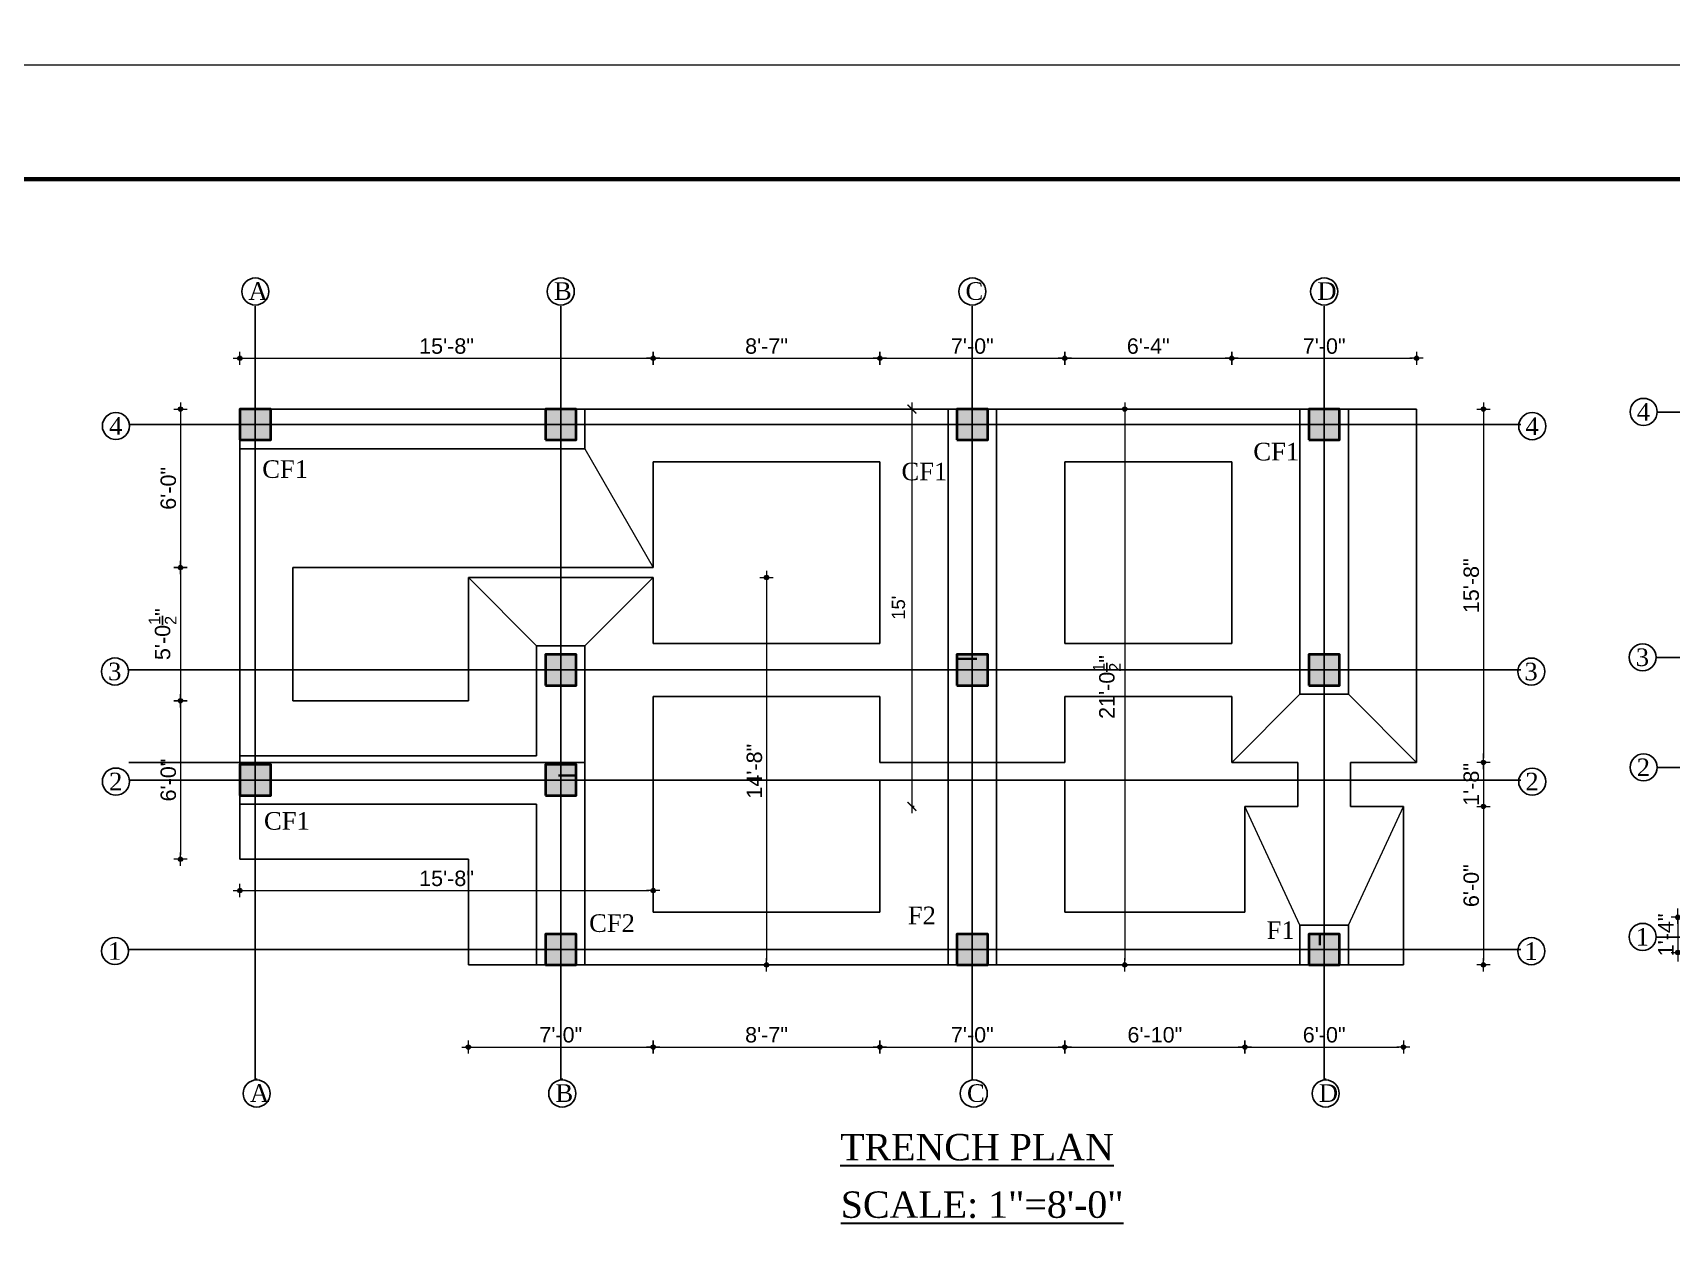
# Model space of a CAD drawing. Header units: inches. Extents: x -12071822 to 12321209, y -1222525 to 1319227.
# Drawn here: x 125182 to 125927, y 49733 to 50285 of the extents above; entities that cross this region are included whole.
import ezdxf
from ezdxf.enums import TextEntityAlignment as Align

# ---------------------------------------------------------------- set-up
doc = ezdxf.new("R2010")
doc.units = ezdxf.units.IN
doc.header["$MEASUREMENT"] = 0
doc.header["$PDMODE"] = 35
for name, color, linetype, lineweight in [('1', 7, 'Continuous', 13), ('BORDER', 7, 'Continuous', 60), ('Column', 181, 'Continuous', 40), ('Hatch', 9, 'Continuous', 9), ('Toilet', 7, 'Continuous', 25), ('WALL', 1, 'Continuous', 30), ('Walls', 11, 'Continuous', 35), ('Window', 3, 'Continuous', 0), ('Windows', 151, 'Continuous', 15)]:
    doc.layers.add(name, color=color, linetype=linetype, lineweight=lineweight)
doc.styles.add('ordinary', font='times.ttf')
doc.styles.add('ramon', font='arial.ttf')
doc.styles.get("Standard").update_dxf_attribs({"font": 'arial.ttf'})
doc.dimstyles.new('S8', dxfattribs={"dimtxt": 7, "dimasz": 2, "dimexe": 6, "dimexo": 18, "dimgap": 1.9375, "dimtad": 1, "dimdec": 1, "dimzin": 3, "dimdsep": 46, "dimlunit": 4, "dimtxsty": 'ramon', "dimblk": 'dot 2', "dimcen": 0.09375, "dimse1": 1, "dimse2": 1, "dimclrd": 1, "dimclre": 1, "dimclrt": 256, "dimadec": 0, "dimazin": 0, "dimtfac": 0.75, "dimtdec": 1, "dimtix": 1, "dimtmove": 1, "dimatfit": 3, "dimldrblk": 'DOT', "dimfxl": 1, "dimtolj": 1, "dimtzin": 0, "dimlwd": 9, "dimlwe": 9, "dimarcsym": 0})
doc.dimstyles.get("Standard").update_dxf_attribs({"dimtxt": 6, "dimasz": 4, "dimexe": 0, "dimexo": 6, "dimgap": 3, "dimtad": 1, "dimdec": 0, "dimzin": 0, "dimdsep": 46, "dimlunit": 4, "dimtxsty": 'Standard', "dimblk": 'ARCHTICK', "dimcen": 0.09, "dimdle": 3, "dimclrd": 256, "dimadec": 0, "dimazin": 0, "dimtfac": 1, "dimtdec": 0, "dimtofl": 0, "dimtmove": 0, "dimatfit": 3, "dimfxl": 1, "dimfxlon": 1, "dimtolj": 1, "dimtzin": 0, "dimlwd": -1, "dimarcsym": 0})

# ---------------------------------------------------------------- blocks, each defined once
blk = doc.blocks.new('colm')
at = {"layer": 'Hatch'}
h = blk.add_hatch(color=256, dxfattribs=at)
h.dxf.hatch_style = 1
h.paths.add_polyline_path([(66705.71, 8319.73), (66705.71, 8307.73), (66717.71, 8307.73), (66717.71, 8319.73)])
at = {"layer": 'Column'}
blk.add_lwpolyline([(66705.71, 8307.73), (66717.71, 8307.73), (66717.71, 8319.73), (66705.71, 8319.73)], close=True, dxfattribs=at)
blk = doc.blocks.new('dot1')
at = {"layer": 'Hatch'}
h = blk.add_hatch(color=256, dxfattribs=at)
edge = h.paths.add_edge_path()
edge.add_arc((0, 0), 1, 0, 360)
for p, q in [((3, 0), (-3, 0)), ((0, 3), (0, -3))]:
    blk.add_line(p, q, dxfattribs=at)
blk.add_circle((0, 0), 1, dxfattribs=at)
blk = doc.blocks.new('dot 2')
at = {"layer": 'Hatch', "xscale": 0.5, "yscale": 0.5, "zscale": 0.5}
blk.add_blockref('dot1', (0, 0), dxfattribs=at)
blk = doc.blocks.new('*D2460')
at = {"layer": 'Defpoints', "color": 0, "transparency": 16777216}
for p in [(125464.24, 50136.92), (125276.42, 50113.84), (125464.24, 50089.84)]:
    blk.add_point(p, dxfattribs=at)
at = {"layer": 'Toilet', "color": 1, "lineweight": 9, "transparency": 16777216}
blk.add_line((125278.42, 50136.92), (125462.24, 50136.92), dxfattribs=at)
at = {"layer": 'Toilet', "color": 1, "lineweight": 9, "transparency": 16777216, "xscale": 2, "yscale": 2, "zscale": 2, "rotation": 180}
blk.add_blockref('dot 2', (125276.42, 50136.92), dxfattribs=at)
at = {"layer": 'Toilet', "color": 1, "lineweight": 9, "transparency": 16777216, "xscale": 2, "yscale": 2, "zscale": 2}
blk.add_blockref('dot 2', (125464.24, 50136.92), dxfattribs=at)
at = {"layer": 'Toilet', "transparency": 16777216, "insert": (125370.33, 50142.43), "char_height": 7, "attachment_point": 5, "style": 'ramon'}
blk.add_mtext('\\A1;15\'-8"', dxfattribs=at)
blk = doc.blocks.new('_Dot')
at = {"color": 0, "lineweight": -2}
blk.add_line((-0.5, 0), (-1, 0), dxfattribs=at)
at = {"color": 0, "const_width": 0.5}
blk.add_lwpolyline([(-0.25, 0, 1), (0.25, 0, 1)], format="xyb", close=True, dxfattribs=at)
blk = doc.blocks.new('*D2461')
at = {"layer": 'Defpoints', "color": 0, "transparency": 16777216}
for p in [(125276.42, 50113.84), (125249.43, 50041.84), (125300.42, 50041.84)]:
    blk.add_point(p, dxfattribs=at)
at = {"layer": 'Toilet', "color": 1, "lineweight": 9, "transparency": 16777216}
blk.add_line((125249.43, 50111.84), (125249.43, 50043.84), dxfattribs=at)
at = {"layer": 'Toilet', "color": 1, "lineweight": 9, "transparency": 16777216, "xscale": 2, "yscale": 2, "zscale": 2}
for p, rotation in [((125249.43, 50113.84), 90), ((125249.43, 50041.84), 270)]:
    blk.add_blockref('dot 2', p, dxfattribs=dict(at, rotation=rotation))
at = {"layer": 'Toilet', "transparency": 16777216, "insert": (125243.92, 50077.84), "char_height": 7, "attachment_point": 5, "rotation": 90, "style": 'ramon'}
blk.add_mtext('\\A1;6\'-0"', dxfattribs=at)
blk = doc.blocks.new('*D2462')
at = {"layer": 'Defpoints', "color": 0, "transparency": 16777216}
for p in [(125300.42, 50041.84), (125249.43, 49981.34), (125300.42, 49981.34)]:
    blk.add_point(p, dxfattribs=at)
at = {"layer": 'Toilet', "color": 1, "lineweight": 9, "transparency": 16777216}
blk.add_line((125249.43, 50039.84), (125249.43, 49983.34), dxfattribs=at)
at = {"layer": 'Toilet', "color": 1, "lineweight": 9, "transparency": 16777216, "xscale": 2, "yscale": 2, "zscale": 2}
for p, rotation in [((125249.43, 50041.84), 90), ((125249.43, 49981.34), 270)]:
    blk.add_blockref('dot 2', p, dxfattribs=dict(at, rotation=rotation))
at = {"layer": 'Toilet', "transparency": 16777216, "insert": (125241.29, 50011.59), "char_height": 7, "attachment_point": 5, "rotation": 90, "style": 'ramon'}
blk.add_mtext('\\A1;5\'-0{\\H0.750000x;\\S1/2;}"', dxfattribs=at)
blk = doc.blocks.new('*D2463')
at = {"layer": 'Defpoints', "color": 0, "transparency": 16777216}
for p in [(125300.42, 49981.34), (125249.43, 49909.34), (125300.42, 49909.34)]:
    blk.add_point(p, dxfattribs=at)
at = {"layer": 'Toilet', "color": 1, "lineweight": 9, "transparency": 16777216}
blk.add_line((125249.43, 49979.34), (125249.43, 49911.34), dxfattribs=at)
at = {"layer": 'Toilet', "color": 1, "lineweight": 9, "transparency": 16777216, "xscale": 2, "yscale": 2, "zscale": 2}
for p, rotation in [((125249.43, 49981.34), 90), ((125249.43, 49909.34), 270)]:
    blk.add_blockref('dot 2', p, dxfattribs=dict(at, rotation=rotation))
at = {"layer": 'Toilet', "transparency": 16777216, "insert": (125243.92, 49945.34), "char_height": 7, "attachment_point": 5, "rotation": 90, "style": 'ramon'}
blk.add_mtext('\\A1;6\'-0"', dxfattribs=at)
blk = doc.blocks.new('*D2464')
at = {"layer": 'Defpoints', "color": 0, "transparency": 16777216}
for p in [(125567.24, 50136.92), (125464.24, 50089.84), (125567.24, 50089.84)]:
    blk.add_point(p, dxfattribs=at)
at = {"layer": 'Toilet', "color": 1, "lineweight": 9, "transparency": 16777216}
blk.add_line((125466.24, 50136.92), (125565.24, 50136.92), dxfattribs=at)
at = {"layer": 'Toilet', "color": 1, "lineweight": 9, "transparency": 16777216, "xscale": 2, "yscale": 2, "zscale": 2, "rotation": 180}
blk.add_blockref('dot 2', (125464.24, 50136.92), dxfattribs=at)
at = {"layer": 'Toilet', "color": 1, "lineweight": 9, "transparency": 16777216, "xscale": 2, "yscale": 2, "zscale": 2}
blk.add_blockref('dot 2', (125567.24, 50136.92), dxfattribs=at)
at = {"layer": 'Toilet', "transparency": 16777216, "insert": (125515.74, 50142.43), "char_height": 7, "attachment_point": 5, "style": 'ramon'}
blk.add_mtext('\\A1;8\'-7"', dxfattribs=at)
blk = doc.blocks.new('*D2465')
at = {"layer": 'Defpoints', "color": 0, "transparency": 16777216}
for p in [(125651.24, 50136.92), (125567.24, 50089.84), (125651.24, 50089.84)]:
    blk.add_point(p, dxfattribs=at)
at = {"layer": 'Toilet', "color": 1, "lineweight": 9, "transparency": 16777216}
blk.add_line((125569.24, 50136.92), (125649.24, 50136.92), dxfattribs=at)
at = {"layer": 'Toilet', "color": 1, "lineweight": 9, "transparency": 16777216, "xscale": 2, "yscale": 2, "zscale": 2, "rotation": 180}
blk.add_blockref('dot 2', (125567.24, 50136.92), dxfattribs=at)
at = {"layer": 'Toilet', "color": 1, "lineweight": 9, "transparency": 16777216, "xscale": 2, "yscale": 2, "zscale": 2}
blk.add_blockref('dot 2', (125651.24, 50136.92), dxfattribs=at)
at = {"layer": 'Toilet', "transparency": 16777216, "insert": (125609.24, 50142.43), "char_height": 7, "attachment_point": 5, "style": 'ramon'}
blk.add_mtext('\\A1;7\'-0"', dxfattribs=at)
blk = doc.blocks.new('*D2466')
at = {"layer": 'Defpoints', "color": 0, "transparency": 16777216}
for p in [(125727.11, 50136.92), (125651.24, 50089.84), (125727.11, 50089.84)]:
    blk.add_point(p, dxfattribs=at)
at = {"layer": 'Toilet', "color": 1, "lineweight": 9, "transparency": 16777216}
blk.add_line((125653.24, 50136.92), (125725.11, 50136.92), dxfattribs=at)
at = {"layer": 'Toilet', "color": 1, "lineweight": 9, "transparency": 16777216, "xscale": 2, "yscale": 2, "zscale": 2, "rotation": 180}
blk.add_blockref('dot 2', (125651.24, 50136.92), dxfattribs=at)
at = {"layer": 'Toilet', "color": 1, "lineweight": 9, "transparency": 16777216, "xscale": 2, "yscale": 2, "zscale": 2}
blk.add_blockref('dot 2', (125727.11, 50136.92), dxfattribs=at)
at = {"layer": 'Toilet', "transparency": 16777216, "insert": (125689.18, 50142.43), "char_height": 7, "attachment_point": 5, "style": 'ramon'}
blk.add_mtext('\\A1;6\'-4"', dxfattribs=at)
blk = doc.blocks.new('*D2467')
at = {"layer": 'Defpoints', "color": 0, "transparency": 16777216}
for p in [(125811.11, 50136.92), (125811.11, 50113.84), (125727.11, 50089.84)]:
    blk.add_point(p, dxfattribs=at)
at = {"layer": 'Toilet', "color": 1, "lineweight": 9, "transparency": 16777216}
blk.add_line((125729.11, 50136.92), (125809.11, 50136.92), dxfattribs=at)
at = {"layer": 'Toilet', "color": 1, "lineweight": 9, "transparency": 16777216, "xscale": 2, "yscale": 2, "zscale": 2, "rotation": 180}
blk.add_blockref('dot 2', (125727.11, 50136.92), dxfattribs=at)
at = {"layer": 'Toilet', "color": 1, "lineweight": 9, "transparency": 16777216, "xscale": 2, "yscale": 2, "zscale": 2}
blk.add_blockref('dot 2', (125811.11, 50136.92), dxfattribs=at)
at = {"layer": 'Toilet', "transparency": 16777216, "insert": (125769.11, 50142.43), "char_height": 7, "attachment_point": 5, "style": 'ramon'}
blk.add_mtext('\\A1;7\'-0"', dxfattribs=at)
blk = doc.blocks.new('*D2468')
at = {"layer": 'Defpoints', "color": 0, "transparency": 16777216}
for p in [(125811.11, 50113.84), (125811.11, 49953.34), (125841.48, 49953.34)]:
    blk.add_point(p, dxfattribs=at)
at = {"layer": 'Toilet', "color": 1, "lineweight": 9, "transparency": 16777216}
blk.add_line((125841.48, 50111.84), (125841.48, 49955.34), dxfattribs=at)
at = {"layer": 'Toilet', "color": 1, "lineweight": 9, "transparency": 16777216, "xscale": 2, "yscale": 2, "zscale": 2}
for p, rotation in [((125841.48, 50113.84), 90), ((125841.48, 49953.34), 270)]:
    blk.add_blockref('dot 2', p, dxfattribs=dict(at, rotation=rotation))
at = {"layer": 'Toilet', "transparency": 16777216, "insert": (125835.97, 50033.59), "char_height": 7, "attachment_point": 5, "rotation": 90, "style": 'ramon'}
blk.add_mtext('\\A1;15\'-8"', dxfattribs=at)
blk = doc.blocks.new('*D2469')
at = {"layer": 'Defpoints', "color": 0, "transparency": 16777216}
for p in [(125811.11, 49953.34), (125805.11, 49933.34), (125841.48, 49933.34)]:
    blk.add_point(p, dxfattribs=at)
at = {"layer": 'Toilet', "color": 1, "lineweight": 9, "transparency": 16777216}
for p, q in [((125841.48, 49955.34), (125841.48, 49957.34)), ((125841.48, 49953.34), (125841.48, 49933.34)), ((125841.48, 49931.34), (125841.48, 49929.34))]:
    blk.add_line(p, q, dxfattribs=at)
at = {"layer": 'Toilet', "color": 1, "lineweight": 9, "transparency": 16777216, "xscale": 2, "yscale": 2, "zscale": 2}
for p, rotation in [((125841.48, 49953.34), 270), ((125841.48, 49933.34), 90)]:
    blk.add_blockref('dot 2', p, dxfattribs=dict(at, rotation=rotation))
at = {"layer": 'Toilet', "transparency": 16777216, "insert": (125835.97, 49943.34), "char_height": 7, "attachment_point": 5, "rotation": 90, "style": 'ramon'}
blk.add_mtext('\\A1;1\'-8"', dxfattribs=at)
blk = doc.blocks.new('*D2470')
at = {"layer": 'Defpoints', "color": 0, "transparency": 16777216}
for p in [(125805.11, 49933.34), (125805.11, 49861.34), (125841.48, 49861.34)]:
    blk.add_point(p, dxfattribs=at)
at = {"layer": 'Toilet', "color": 1, "lineweight": 9, "transparency": 16777216}
blk.add_line((125841.48, 49931.34), (125841.48, 49863.34), dxfattribs=at)
at = {"layer": 'Toilet', "color": 1, "lineweight": 9, "transparency": 16777216, "xscale": 2, "yscale": 2, "zscale": 2}
for p, rotation in [((125841.48, 49933.34), 90), ((125841.48, 49861.34), 270)]:
    blk.add_blockref('dot 2', p, dxfattribs=dict(at, rotation=rotation))
at = {"layer": 'Toilet', "transparency": 16777216, "insert": (125835.97, 49897.34), "char_height": 7, "attachment_point": 5, "rotation": 90, "style": 'ramon'}
blk.add_mtext('\\A1;6\'-0"', dxfattribs=at)
blk = doc.blocks.new('*D2471')
at = {"layer": 'Defpoints', "color": 0, "transparency": 16777216}
for p in [(125464.24, 49885.34), (125380.24, 49861.34), (125464.24, 49824.04)]:
    blk.add_point(p, dxfattribs=at)
at = {"layer": 'Toilet', "color": 1, "lineweight": 9, "transparency": 16777216}
blk.add_line((125382.24, 49824.04), (125462.24, 49824.04), dxfattribs=at)
at = {"layer": 'Toilet', "color": 1, "lineweight": 9, "transparency": 16777216, "xscale": 2, "yscale": 2, "zscale": 2, "rotation": 180}
blk.add_blockref('dot 2', (125380.24, 49824.04), dxfattribs=at)
at = {"layer": 'Toilet', "color": 1, "lineweight": 9, "transparency": 16777216, "xscale": 2, "yscale": 2, "zscale": 2}
blk.add_blockref('dot 2', (125464.24, 49824.04), dxfattribs=at)
at = {"layer": 'Toilet', "transparency": 16777216, "insert": (125422.24, 49829.56), "char_height": 7, "attachment_point": 5, "style": 'ramon'}
blk.add_mtext('\\A1;7\'-0"', dxfattribs=at)
blk = doc.blocks.new('*D2472')
at = {"layer": 'Defpoints', "color": 0, "transparency": 16777216}
for p in [(125464.24, 49885.34), (125567.24, 49885.34), (125567.24, 49824.04)]:
    blk.add_point(p, dxfattribs=at)
at = {"layer": 'Toilet', "color": 1, "lineweight": 9, "transparency": 16777216}
blk.add_line((125466.24, 49824.04), (125565.24, 49824.04), dxfattribs=at)
at = {"layer": 'Toilet', "color": 1, "lineweight": 9, "transparency": 16777216, "xscale": 2, "yscale": 2, "zscale": 2, "rotation": 180}
blk.add_blockref('dot 2', (125464.24, 49824.04), dxfattribs=at)
at = {"layer": 'Toilet', "color": 1, "lineweight": 9, "transparency": 16777216, "xscale": 2, "yscale": 2, "zscale": 2}
blk.add_blockref('dot 2', (125567.24, 49824.04), dxfattribs=at)
at = {"layer": 'Toilet', "transparency": 16777216, "insert": (125515.74, 49829.56), "char_height": 7, "attachment_point": 5, "style": 'ramon'}
blk.add_mtext('\\A1;8\'-7"', dxfattribs=at)
blk = doc.blocks.new('*D2473')
at = {"layer": 'Defpoints', "color": 0, "transparency": 16777216}
for p in [(125567.24, 49885.34), (125651.24, 49885.34), (125651.24, 49824.04)]:
    blk.add_point(p, dxfattribs=at)
at = {"layer": 'Toilet', "color": 1, "lineweight": 9, "transparency": 16777216}
blk.add_line((125569.24, 49824.04), (125649.24, 49824.04), dxfattribs=at)
at = {"layer": 'Toilet', "color": 1, "lineweight": 9, "transparency": 16777216, "xscale": 2, "yscale": 2, "zscale": 2, "rotation": 180}
blk.add_blockref('dot 2', (125567.24, 49824.04), dxfattribs=at)
at = {"layer": 'Toilet', "color": 1, "lineweight": 9, "transparency": 16777216, "xscale": 2, "yscale": 2, "zscale": 2}
blk.add_blockref('dot 2', (125651.24, 49824.04), dxfattribs=at)
at = {"layer": 'Toilet', "transparency": 16777216, "insert": (125609.24, 49829.56), "char_height": 7, "attachment_point": 5, "style": 'ramon'}
blk.add_mtext('\\A1;7\'-0"', dxfattribs=at)
blk = doc.blocks.new('*D2474')
at = {"layer": 'Defpoints', "color": 0, "transparency": 16777216}
for p in [(125651.24, 49885.34), (125733.11, 49885.34), (125733.11, 49824.04)]:
    blk.add_point(p, dxfattribs=at)
at = {"layer": 'Toilet', "color": 1, "lineweight": 9, "transparency": 16777216}
blk.add_line((125653.24, 49824.04), (125731.11, 49824.04), dxfattribs=at)
at = {"layer": 'Toilet', "color": 1, "lineweight": 9, "transparency": 16777216, "xscale": 2, "yscale": 2, "zscale": 2, "rotation": 180}
blk.add_blockref('dot 2', (125651.24, 49824.04), dxfattribs=at)
at = {"layer": 'Toilet', "color": 1, "lineweight": 9, "transparency": 16777216, "xscale": 2, "yscale": 2, "zscale": 2}
blk.add_blockref('dot 2', (125733.11, 49824.04), dxfattribs=at)
at = {"layer": 'Toilet', "transparency": 16777216, "insert": (125692.18, 49829.56), "char_height": 7, "attachment_point": 5, "style": 'ramon'}
blk.add_mtext('\\A1;6\'-10"', dxfattribs=at)
blk = doc.blocks.new('*D2475')
at = {"layer": 'Defpoints', "color": 0, "transparency": 16777216}
for p in [(125733.11, 49885.34), (125805.11, 49885.34), (125805.11, 49824.04)]:
    blk.add_point(p, dxfattribs=at)
at = {"layer": 'Toilet', "color": 1, "lineweight": 9, "transparency": 16777216}
blk.add_line((125735.11, 49824.04), (125803.11, 49824.04), dxfattribs=at)
at = {"layer": 'Toilet', "color": 1, "lineweight": 9, "transparency": 16777216, "xscale": 2, "yscale": 2, "zscale": 2, "rotation": 180}
blk.add_blockref('dot 2', (125733.11, 49824.04), dxfattribs=at)
at = {"layer": 'Toilet', "color": 1, "lineweight": 9, "transparency": 16777216, "xscale": 2, "yscale": 2, "zscale": 2}
blk.add_blockref('dot 2', (125805.11, 49824.04), dxfattribs=at)
at = {"layer": 'Toilet', "transparency": 16777216, "insert": (125769.11, 49829.56), "char_height": 7, "attachment_point": 5, "style": 'ramon'}
blk.add_mtext('\\A1;6\'-0"', dxfattribs=at)
blk = doc.blocks.new('*D2476')
at = {"layer": 'Defpoints', "color": 0, "transparency": 16777216}
for p in [(125464.24, 49921.34), (125276.42, 49909.34), (125464.24, 49895.11)]:
    blk.add_point(p, dxfattribs=at)
at = {"layer": 'Toilet', "color": 1, "lineweight": 9, "transparency": 16777216}
blk.add_line((125278.42, 49895.11), (125462.24, 49895.11), dxfattribs=at)
at = {"layer": 'Toilet', "color": 1, "lineweight": 9, "transparency": 16777216, "xscale": 2, "yscale": 2, "zscale": 2, "rotation": 180}
blk.add_blockref('dot 2', (125276.42, 49895.11), dxfattribs=at)
at = {"layer": 'Toilet', "color": 1, "lineweight": 9, "transparency": 16777216, "xscale": 2, "yscale": 2, "zscale": 2}
blk.add_blockref('dot 2', (125464.24, 49895.11), dxfattribs=at)
at = {"layer": 'Toilet', "transparency": 16777216, "insert": (125370.33, 49900.62), "char_height": 7, "attachment_point": 5, "style": 'ramon'}
blk.add_mtext('\\A1;15\'-8"', dxfattribs=at)
blk = doc.blocks.new('*D2477')
at = {"layer": 'Defpoints', "color": 0, "transparency": 16777216}
for p in [(125464.24, 50037.34), (125464.24, 49861.34), (125515.74, 49861.34)]:
    blk.add_point(p, dxfattribs=at)
at = {"layer": 'Toilet', "color": 1, "lineweight": 9, "transparency": 16777216}
blk.add_line((125515.74, 50035.34), (125515.74, 49863.34), dxfattribs=at)
at = {"layer": 'Toilet', "color": 1, "lineweight": 9, "transparency": 16777216, "xscale": 2, "yscale": 2, "zscale": 2}
for p, rotation in [((125515.74, 50037.34), 90), ((125515.74, 49861.34), 270)]:
    blk.add_blockref('dot 2', p, dxfattribs=dict(at, rotation=rotation))
at = {"layer": 'Toilet', "transparency": 16777216, "insert": (125510.23, 49949.34), "char_height": 7, "attachment_point": 5, "rotation": 90, "style": 'ramon'}
blk.add_mtext('\\A1;14\'-8"', dxfattribs=at)
blk = doc.blocks.new('*D2478')
at = {"layer": 'Defpoints', "color": 0, "transparency": 16777216}
for p in [(125620.24, 50113.84), (125620.24, 49861.34), (125678.5, 49861.34)]:
    blk.add_point(p, dxfattribs=at)
at = {"layer": 'Toilet', "color": 1, "lineweight": 9, "transparency": 16777216}
blk.add_line((125678.5, 50111.84), (125678.5, 49863.34), dxfattribs=at)
at = {"layer": 'Toilet', "color": 1, "lineweight": 9, "transparency": 16777216, "xscale": 2, "yscale": 2, "zscale": 2}
for p, rotation in [((125678.5, 50113.84), 90), ((125678.5, 49861.34), 270)]:
    blk.add_blockref('dot 2', p, dxfattribs=dict(at, rotation=rotation))
at = {"layer": 'Toilet', "transparency": 16777216, "insert": (125670.35, 49987.59), "char_height": 7, "attachment_point": 5, "rotation": 90, "style": 'ramon'}
blk.add_mtext('\\A1;21\'-0{\\H0.750000x;\\S1/2;}"', dxfattribs=at)
blk = doc.blocks.new('*D2482')
at = {"layer": 'Defpoints', "color": 0, "transparency": 16777216}
for p in [(126064.47, 49882.97), (125929.82, 49866.97), (126064.47, 49866.97)]:
    blk.add_point(p, dxfattribs=at)
at = {"layer": 'Toilet', "color": 1, "lineweight": 9, "transparency": 16777216}
for p, q in [((125929.82, 49884.97), (125929.82, 49886.97)), ((125929.82, 49882.97), (125929.82, 49866.97)), ((125929.82, 49864.97), (125929.82, 49862.97))]:
    blk.add_line(p, q, dxfattribs=at)
at = {"layer": 'Toilet', "color": 1, "lineweight": 9, "transparency": 16777216, "xscale": 2, "yscale": 2, "zscale": 2}
for p, rotation in [((125929.82, 49882.97), 270), ((125929.82, 49866.97), 90)]:
    blk.add_blockref('dot 2', p, dxfattribs=dict(at, rotation=rotation))
at = {"layer": 'Toilet', "transparency": 16777216, "insert": (125924.37, 49874.97), "char_height": 7, "attachment_point": 5, "rotation": 90, "style": 'ramon'}
blk.add_mtext('\\A1;1\'-4"', dxfattribs=at)
blk = doc.blocks.new('_ArchTick')
at = {"color": 0, "linetype": 'ByBlock', "const_width": 0.15}
blk.add_lwpolyline([(-0.5, -0.5), (0.5, 0.5)], dxfattribs=at)
blk = doc.blocks.new('*D2602')
at = {"layer": 'Defpoints', "color": 0, "transparency": 16777216}
for p in [(125598.24, 50113.84), (125581.76, 49933.34), (125598.24, 49933.34)]:
    blk.add_point(p, dxfattribs=at)
at = {"layer": 'Windows', "transparency": 16777216}
blk.add_line((125581.76, 50116.84), (125581.76, 49930.34), dxfattribs=at)
at = {"layer": 'Windows', "color": 0, "lineweight": -2, "transparency": 16777216}
for p, q in [((125582.76, 50113.84), (125581.76, 50113.84)), ((125582.76, 49933.34), (125581.76, 49933.34))]:
    blk.add_line(p, q, dxfattribs=at)
at = {"layer": 'Windows', "transparency": 16777216, "xscale": 4, "yscale": 4, "zscale": 4}
for p, rotation in [((125581.76, 50113.84), 90), ((125581.76, 49933.34), 270)]:
    blk.add_blockref('_ArchTick', p, dxfattribs=dict(at, rotation=rotation))
at = {"layer": 'Windows', "color": 0, "transparency": 16777216, "insert": (125575.7, 50023.59), "char_height": 6, "attachment_point": 5, "rotation": 90}
blk.add_mtext("\\A1;15'", dxfattribs=at)

msp = doc.modelspace()

# ---------------------------------------------------------------- linework, layer by layer
for p, q in [((125283.42, 50160.56), (125283.42, 49809.44)), ((125422.24, 50160.56), (125422.24, 49809.44)), ((125609.24, 50160.56), (125609.24, 49809.44)), ((125769.11, 50160.56), (125769.11, 49809.44)), ((125276.42, 50113.84), (125276.42, 49981.34)), ((125811.11, 50113.84), (125811.11, 49953.34)), ((125464.24, 50089.84), (125464.24, 50041.84)), ((125567.24, 50089.84), (125567.24, 50007.34)), ((125651.24, 50089.84), (125651.24, 50007.34)), ((125727.11, 50089.84), (125727.11, 50007.34)), ((125300.42, 50041.84), (125300.42, 49981.34)), ((125380.24, 50037.34), (125380.24, 49981.34)), ((125464.24, 50037.34), (125464.24, 50007.34)), ((125276.42, 49981.34), (125276.42, 49909.34)), ((125464.24, 49983.34), (125464.24, 49957.34)), ((125567.24, 49983.34), (125567.24, 49953.34)), ((125651.24, 49983.34), (125651.24, 49953.34)), ((125727.11, 49983.34), (125727.11, 49953.34)), ((125464.24, 49957.34), (125464.24, 49885.34)), ((125757.11, 49953.34), (125757.11, 49933.34)), ((125781.11, 49953.34), (125781.11, 49933.34)), ((125567.24, 49945.34), (125567.24, 49885.34)), ((125651.24, 49945.34), (125651.24, 49885.34)), ((125733.11, 49933.34), (125733.11, 49885.34)), ((125805.11, 49933.34), (125805.11, 49861.34)), ((125380.24, 49909.34), (125380.24, 49861.34)), ((125284.05, 49809.79), (125284.05, 49808.81)), ((125422.86, 49809.79), (125422.86, 49808.81)), ((125769.74, 49809.79), (125769.74, 49808.81))]:
    msp.add_line(p, q)
at = {"layer": 'BORDER'}
msp.add_lwpolyline([(127480.18, 50218.25), (127480.18, 48127.4), (124417.35, 48127.4), (124417.35, 50218.25)], close=True, dxfattribs=at)
at = {"layer": 'Toilet'}
for p, q in [((125276.42, 50113.84), (125348.42, 50113.84)), ((125290.42, 50113.84), (125733.11, 50113.84)), ((125567.24, 50113.84), (125651.24, 50113.84)), ((125733.11, 50113.84), (125811.11, 50113.84)), ((125920.27, 50112.47), (126537.13, 50112.47)), ((125225.92, 50106.84), (125858.47, 50106.84)), ((125758.11, 49995.34), (125758.11, 50106.84)), ((125780.11, 50106.84), (125780.11, 49995.34)), ((125464.24, 50089.84), (125567.24, 50089.84)), ((125651.24, 50089.84), (125727.11, 50089.84)), ((125300.42, 50041.84), (125464.24, 50041.84)), ((125380.24, 50037.34), (125464.24, 50037.34)), ((125464.24, 50007.34), (125567.24, 50007.34)), ((125651.24, 50007.34), (125727.11, 50007.34)), ((125920.27, 50000.97), (126537.13, 50000.97)), ((125225.92, 49995.34), (125858.47, 49995.34)), ((125857.07, 49994.63), (125857.15, 49994.63)), ((125300.42, 49981.34), (125380.24, 49981.34)), ((125464.24, 49983.34), (125567.24, 49983.34)), ((125651.24, 49983.34), (125727.11, 49983.34)), ((125225.92, 49953.34), (125433.24, 49953.34)), ((125567.24, 49953.34), (125651.24, 49953.34)), ((125727.11, 49953.34), (125757.11, 49953.34)), ((125781.11, 49953.34), (125811.11, 49953.34)), ((125920.27, 49950.97), (126537.13, 49950.97)), ((125225.92, 49945.34), (125858.47, 49945.34)), ((125567.24, 49945.34), (125651.24, 49945.34)), ((125567.24, 49945.34), (125651.24, 49945.34)), ((125567.24, 49945.34), (125651.24, 49945.34)), ((125567.24, 49945.34), (125651.24, 49945.34)), ((125733.11, 49933.34), (125757.11, 49933.34)), ((125733.11, 49933.34), (125757.11, 49933.34)), ((125781.11, 49933.34), (125805.11, 49933.34)), ((125781.11, 49933.34), (125805.11, 49933.34)), ((125276.42, 49909.34), (125380.24, 49909.34)), ((125276.42, 49909.34), (125348.42, 49909.34)), ((125464.24, 49885.34), (125567.24, 49885.34)), ((125651.24, 49885.34), (125733.11, 49885.34)), ((125225.92, 49868.34), (125858.47, 49868.34)), ((125857.07, 49867.63), (125857.15, 49867.63)), ((125920.27, 49873.97), (126537.13, 49873.97)), ((125380.24, 49861.34), (125464.24, 49861.34)), ((125464.24, 49861.34), (125733.11, 49861.34)), ((125733.11, 49861.34), (125805.11, 49861.34))]:
    msp.add_line(p, q, dxfattribs=at)
for points in [[(125433.24, 50113.84), (125433.24, 50095.84), (125422.24, 50095.84)], [(125598.24, 50106.84), (125598.24, 50113.84)], [(125620.24, 50113.84), (125620.24, 50106.84)], [(125758.11, 50106.84), (125758.11, 50113.84)], [(125780.11, 50113.84), (125780.11, 50106.84)], [(125598.24, 49868.34), (125598.24, 50106.84)], [(125620.24, 50106.84), (125620.24, 49868.34)], [(125422.24, 50095.84), (125276.42, 50095.84)], [(125411.24, 49988.34), (125411.24, 50006.34), (125433.24, 50006.34), (125433.24, 49988.34)], [(125411.24, 49956.34), (125411.24, 49995.34)], [(125433.24, 49995.34), (125433.24, 49861.34)], [(125780.11, 49995.34), (125780.11, 49984.34), (125758.11, 49984.34), (125758.11, 49995.34)], [(125276.42, 49956.34), (125411.24, 49956.34)], [(125411.24, 49934.34), (125276.42, 49934.34)], [(125411.24, 49861.34), (125411.24, 49934.34)], [(125758.11, 49861.34), (125758.11, 49879.34), (125780.11, 49879.34), (125780.11, 49861.34)], [(125598.24, 49861.34), (125598.24, 49868.34)], [(125620.24, 49868.34), (125620.24, 49861.34)]]:
    msp.add_lwpolyline(points, dxfattribs=at)
for centre in [(125283.42, 50167.26), (125422.24, 50167.26), (125609.24, 50167.26), (125769.11, 50167.26), (125220.09, 50106.14), (125863.66, 50106.1), (125914.26, 50112.58), (125219.66, 49994.64), (125863.22, 49994.6), (125913.82, 50001.08), (125914.26, 49951.08), (125220.09, 49944.64), (125863.66, 49944.6), (125913.82, 49874.08), (125219.66, 49867.64), (125863.22, 49867.6), (125284.08, 49802.92), (125422.9, 49802.92), (125609.9, 49802.92), (125769.77, 49802.92)]:
    msp.add_circle(centre, 6.15, dxfattribs=at)
at = {"layer": 'Walls'}
for p, q in [((125611.24, 50000.34), (125602.24, 50000.34)), ((125429.24, 49947.34), (125421.24, 49947.34)), ((125429.24, 49947.34), (125429.24, 49938.34)), ((125421.24, 49938.34), (125429.24, 49938.34)), ((125767.11, 49875.34), (125767.11, 49870.34))]:
    msp.add_line(p, q, dxfattribs=at)
at = {"layer": 'Window'}
msp.add_lwpolyline([(127532.18, 50270.25), (127532.18, 48075.4), (124365.35, 48075.4), (124365.35, 50270.25)], close=True, dxfattribs=at)
at = {"layer": 'Windows'}
for p, q in [((125433.24, 50095.84), (125464.24, 50041.84)), ((125411.24, 50006.34), (125380.24, 50037.34)), ((125433.24, 50006.34), (125464.24, 50037.34)), ((125758.11, 49984.34), (125727.11, 49953.34)), ((125780.11, 49984.34), (125811.11, 49953.34)), ((125758.11, 49879.34), (125733.11, 49933.34)), ((125780.11, 49879.34), (125805.11, 49933.34))]:
    msp.add_line(p, q, dxfattribs=at)
msp.add_circle((127888.68, 49173.51), 6257.09, dxfattribs=at)

# ---------------------------------------------------------------- block references
at = {"layer": 'Column', "xscale": 1.166666666667879, "yscale": 1.166666666667879, "zscale": 1.166666666667879}
for p in [(47453.1, 40407.49), (47591.92, 40407.49), (47778.92, 40407.49), (47938.79, 40407.49), (47591.92, 40295.99), (47778.92, 40295.99), (47938.79, 40295.99), (47453.1, 40245.99), (47591.92, 40245.99), (47591.92, 40168.99), (47778.92, 40168.99), (47938.79, 40168.99)]:
    msp.add_blockref('colm', p, dxfattribs=at)

# ---------------------------------------------------------------- texts
at = {"layer": '1', "char_height": 8, "width": 20.1234, "attachment_point": 1, "style": 'ordinary'}
for s, insert in [('A', (125280.33, 50171.47)), ('B', (125419.15, 50171.47)), ('C', (125606.15, 50171.47)), ('D', (125766.03, 50171.47)), ('4', (125911.14, 50116.61)), ('4', (125216.98, 50110.17)), ('4', (125860.54, 50110.13)), ('CF1', (125736.91, 50098.53)), ('CF1', (125286.59, 50090.58)), ('CF1', (125577.05, 50089.5)), ('3', (125910.7, 50005.12)), ('3', (125216.54, 49998.67)), ('3', (125860.1, 49998.64)), ('2', (125216.98, 49948.67)), ('2', (125860.54, 49948.64)), ('2', (125911.14, 49955.12)), ('CF1', (125287.37, 49930.78)), ('CF2', (125435.12, 49884.33)), ('F2', (125579.95, 49887.82)), ('F1', (125742.98, 49881.13)), ('1', (125910.7, 49878.12)), ('1', (125216.54, 49871.67)), ('1', (125860.1, 49871.64)), ('A', (125280.99, 49807.12)), ('B', (125419.81, 49807.12)), ('C', (125606.81, 49807.12)), ('D', (125766.69, 49807.12))]:
    msp.add_mtext(s, dxfattribs=dict(at, insert=insert))
at = {"layer": 'WALL', "style": 'ordinary'}
for s, p in [('%%UTRENCH PLAN', (125611.36, 49778.57)), ('%%USCALE: 1"=8\'-0"', (125613.71, 49752.45))]:
    msp.add_text(s, height=12, dxfattribs=at).set_placement(p, align=Align.MIDDLE_CENTER)

# ---------------------------------------------------------------- dimensions: what is measured, and where the dimension line sits
at = {"layer": 'Toilet'}
for base, p1, p2, picture, middle in [((125464.24, 50136.92), (125276.42, 50113.84), (125464.24, 50089.84), '*D2460', (125370.33, 50142.43)), ((125567.24, 50136.92), (125464.24, 50089.84), (125567.24, 50089.84), '*D2464', (125515.74, 50142.43)), ((125651.24, 50136.92), (125567.24, 50089.84), (125651.24, 50089.84), '*D2465', (125609.24, 50142.43)), ((125727.11, 50136.92), (125651.24, 50089.84), (125727.11, 50089.84), '*D2466', (125689.18, 50142.43)), ((125811.11, 50136.92), (125727.11, 50089.84), (125811.11, 50113.84), '*D2467', (125769.11, 50142.43)), ((125464.24, 49895.11), (125276.42, 49909.34), (125464.24, 49921.34), '*D2476', (125370.33, 49900.62)), ((125464.24, 49824.04), (125380.24, 49861.34), (125464.24, 49885.34), '*D2471', (125422.24, 49829.56)), ((125567.24, 49824.04), (125464.24, 49885.34), (125567.24, 49885.34), '*D2472', (125515.74, 49829.56)), ((125651.24, 49824.04), (125567.24, 49885.34), (125651.24, 49885.34), '*D2473', (125609.24, 49829.56)), ((125733.11, 49824.04), (125651.24, 49885.34), (125733.11, 49885.34), '*D2474', (125692.18, 49829.56)), ((125805.11, 49824.04), (125733.11, 49885.34), (125805.11, 49885.34), '*D2475', (125769.11, 49829.56))]:
    dim = msp.add_linear_dim(base=base, p1=p1, p2=p2, dimstyle='S8', override={"dimfxl": 2, "dimfxlon": 1, "dimarcsym": 1}, dxfattribs=at)
    dim.commit()
    dim.dimension.update_dxf_attribs({"geometry": picture, "text_midpoint": middle})
for base, p1, p2, picture, middle in [((125249.43, 50041.84), (125276.42, 50113.84), (125300.42, 50041.84), '*D2461', (125243.92, 50077.84)), ((125678.5, 49861.34), (125620.24, 50113.84), (125620.24, 49861.34), '*D2478', (125670.35, 49987.59)), ((125249.43, 49981.34), (125300.42, 50041.84), (125300.42, 49981.34), '*D2462', (125241.29, 50011.59)), ((125249.43, 49909.34), (125300.42, 49981.34), (125300.42, 49909.34), '*D2463', (125243.92, 49945.34)), ((125841.48, 49933.34), (125811.11, 49953.34), (125805.11, 49933.34), '*D2469', (125835.97, 49943.34)), ((125841.48, 49861.34), (125805.11, 49933.34), (125805.11, 49861.34), '*D2470', (125835.97, 49897.34)), ((125929.82, 49866.97), (126064.47, 49882.97), (126064.47, 49866.97), '*D2482', (125924.37, 49874.97))]:
    dim = msp.add_linear_dim(base=base, p1=p1, p2=p2, angle=90, dimstyle='S8', override={"dimfxl": 2, "dimfxlon": 1, "dimarcsym": 1}, dxfattribs=at)
    dim.commit()
    dim.dimension.update_dxf_attribs({"geometry": picture, "text_midpoint": middle})
dim = msp.add_linear_dim(base=(125841.48, 49953.34), p1=(125811.11, 50113.84), p2=(125811.11, 49953.34), angle=90, text='15\'-8"', dimstyle='S8', override={"dimfxl": 2, "dimfxlon": 1, "dimarcsym": 1}, dxfattribs=at)
dim.commit()
dim.dimension.update_dxf_attribs({"geometry": '*D2468', "text_midpoint": (125835.97, 50033.59)})
dim = msp.add_aligned_dim(p1=(125464.24, 50037.34), p2=(125464.24, 49861.34), distance=51.5, dimstyle='S8', override={"dimfxl": 2, "dimfxlon": 1, "dimarcsym": 1}, dxfattribs=at)
dim.commit()
dim.dimension.update_dxf_attribs({"geometry": '*D2477', "text_midpoint": (125510.23, 49949.34)})
at = {"layer": 'Windows'}
dim = msp.add_linear_dim(base=(125581.763, 49933.34), p1=(125598.2388, 50113.8376), p2=(125598.2388, 49933.34), angle=90, dimstyle='Standard', dxfattribs=at)
dim.commit()
dim.dimension.update_dxf_attribs({"geometry": '*D2602', "text_midpoint": (125575.6995, 50023.5888)})

doc.saveas('drawing.dxf')
